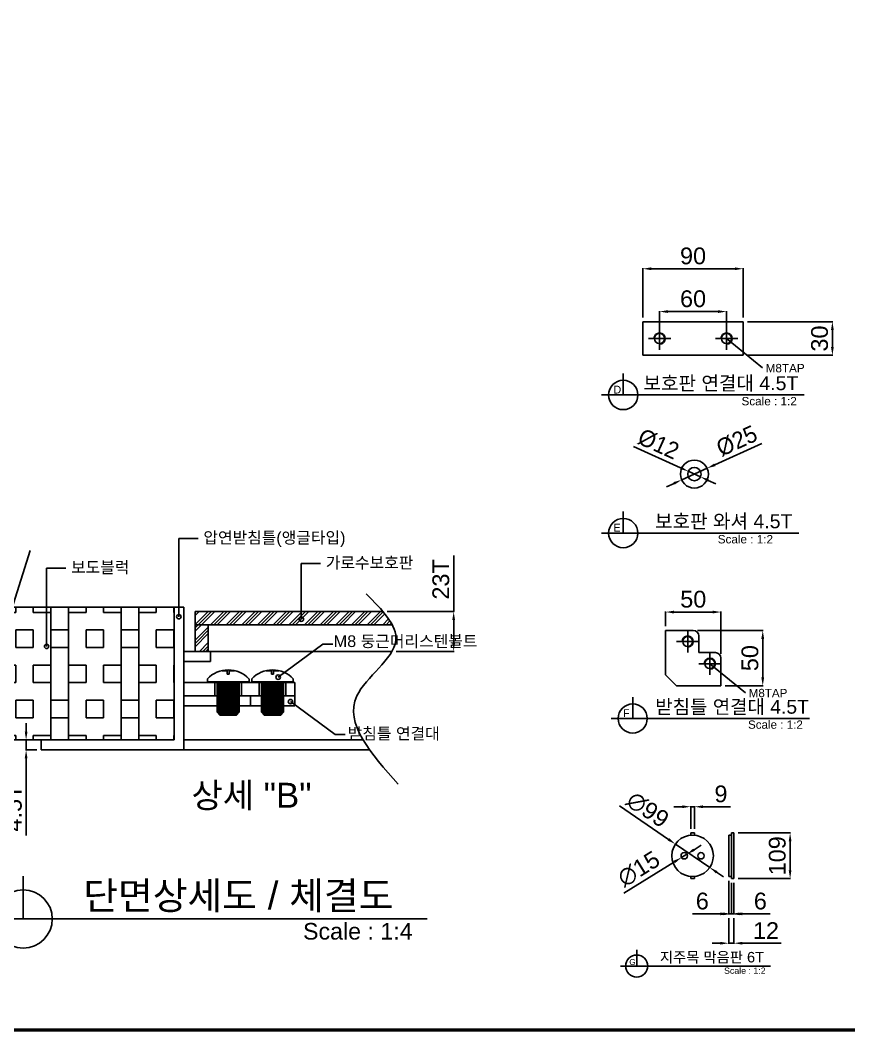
# Model space of a CAD drawing. Header units: millimetres. Extents: x 19555 to 26787, y -43327 to -38213.
# Drawn here: x 23215 to 25191, y -43159 to -40747 of the extents above; entities that cross this region are included whole.
import ezdxf
from ezdxf.enums import TextEntityAlignment as Align

# ---------------------------------------------------------------- set-up
doc = ezdxf.new("R2010")
doc.units = ezdxf.units.MM
doc.layers.add('LAYOUT', color=7, linetype='Continuous')
doc.layers.add('TEXT', color=7, linetype='Continuous')
doc.styles.get("Standard").update_dxf_attribs({"font": 'arial.ttf'})
doc.dimstyles.new('ISO-25', dxfattribs={"dimtxt": 40, "dimasz": 20, "dimexe": 1.25, "dimexo": 10, "dimgap": 10, "dimtad": 1, "dimdec": 0, "dimtxsty": 'Standard', "dimcen": 2.5, "dimclrd": 3, "dimclre": 3, "dimclrt": 3, "dimadec": 0, "dimazin": 0, "dimtfac": 1, "dimtdec": 0, "dimtmove": 0, "dimatfit": 3, "dimfxl": 1, "dimarcsym": 0})

# ---------------------------------------------------------------- blocks, each defined once
blk = doc.blocks.new('*D5')
at = {"color": 3, "lineweight": -2, "transparency": 16777216}
for p, q in [((24699.6, -41455.7), (24699.6, -41338)), ((24719.6, -41339.3), (24919.2, -41339.3)), ((24939.2, -41455.7), (24939.2, -41338))]:
    blk.add_line(p, q, dxfattribs=at)
at = {"color": 3, "transparency": 16777216}
for points in [[(24719.6, -41336), (24719.6, -41342.6), (24699.6, -41339.3)], [(24919.2, -41336), (24919.2, -41342.6), (24939.2, -41339.3)]]:
    blk.add_solid(points, dxfattribs=at)
at = {"layer": 'Defpoints', "color": 0, "transparency": 16777216}
for p in [(24939.2, -41339.3), (24699.6, -41465.7), (24939.2, -41465.7)]:
    blk.add_point(p, dxfattribs=at)
at = {"color": 3, "transparency": 16777216, "insert": (24819.4, -41308.9), "char_height": 40, "attachment_point": 5}
blk.add_mtext('90', dxfattribs=at)
blk = doc.blocks.new('*D6')
at = {"color": 3, "lineweight": -2, "transparency": 16777216}
for p, q in [((24949.2, -41465.7), (25152.9, -41465.7)), ((25151.6, -41525.6), (25151.6, -41485.7)), ((24949.2, -41545.6), (25152.9, -41545.6))]:
    blk.add_line(p, q, dxfattribs=at)
at = {"color": 3, "transparency": 16777216}
for points in [[(25148.3, -41485.7), (25155, -41485.7), (25151.6, -41465.7)], [(25148.3, -41525.6), (25155, -41525.6), (25151.6, -41545.6)]]:
    blk.add_solid(points, dxfattribs=at)
at = {"layer": 'Defpoints', "color": 0, "transparency": 16777216}
for p in [(24939.2, -41465.7), (25151.6, -41465.7), (24939.2, -41545.6)]:
    blk.add_point(p, dxfattribs=at)
at = {"color": 3, "transparency": 16777216, "insert": (25121.2, -41505.7), "char_height": 40, "attachment_point": 5, "rotation": 90}
blk.add_mtext('30', dxfattribs=at)
blk = doc.blocks.new('*D7')
at = {"color": 3, "lineweight": -2, "transparency": 16777216}
for p, q in [((24983.2, -41755.9), (24871.1, -41806.9)), ((24792.3, -41842.8), (24852.9, -41815.2)), ((24774.1, -41851.1), (24755.9, -41859.4))]:
    blk.add_line(p, q, dxfattribs=at)
at = {"color": 3, "transparency": 16777216}
for points in [[(24869.7, -41803.9), (24872.5, -41810), (24852.9, -41815.2)], [(24772.7, -41848.1), (24775.5, -41854.1), (24792.3, -41842.8)]]:
    blk.add_solid(points, dxfattribs=at)
at = {"layer": 'Defpoints', "color": 0, "transparency": 16777216}
for p in [(24852.9, -41815.2), (24792.3, -41842.8)]:
    blk.add_point(p, dxfattribs=at)
at = {"color": 3, "transparency": 16777216, "insert": (24923.8, -41750), "char_height": 40, "attachment_point": 5, "rotation": 24.4839}
blk.add_mtext('{\\fMS PGothic|b0|i0|c129|p34;%%C25}', dxfattribs=at)
blk = doc.blocks.new('*D8')
at = {"color": 3, "lineweight": -2, "transparency": 16777216}
for p, q in [((24677.6, -41763.4), (24789.8, -41814.2)), ((24837.2, -41835.6), (24808.1, -41822.4)), ((24855.4, -41843.9), (24873.6, -41852.1))]:
    blk.add_line(p, q, dxfattribs=at)
at = {"color": 3, "transparency": 16777216}
for points in [[(24791.2, -41811.2), (24788.5, -41817.2), (24808.1, -41822.4)], [(24856.8, -41840.8), (24854, -41846.9), (24837.2, -41835.6)]]:
    blk.add_solid(points, dxfattribs=at)
at = {"layer": 'Defpoints', "color": 0, "transparency": 16777216}
for p in [(24808.1, -41822.4), (24837.2, -41835.6)]:
    blk.add_point(p, dxfattribs=at)
at = {"color": 3, "transparency": 16777216, "insert": (24737, -41757.4), "char_height": 40, "attachment_point": 5, "rotation": 335.6577}
blk.add_mtext('{\\fMS PGothic|b0|i0|c129|p34;%%C12}', dxfattribs=at)
blk = doc.blocks.new('*D9')
at = {"color": 3, "lineweight": -2, "transparency": 16777216}
for p, q in [((24739.5, -41495.7), (24739.5, -41440.1)), ((24759.5, -41441.4), (24879.3, -41441.4)), ((24899.3, -41495.7), (24899.3, -41440.1))]:
    blk.add_line(p, q, dxfattribs=at)
at = {"color": 3, "transparency": 16777216}
for points in [[(24759.5, -41438.1), (24759.5, -41444.7), (24739.5, -41441.4)], [(24879.3, -41438.1), (24879.3, -41444.7), (24899.3, -41441.4)]]:
    blk.add_solid(points, dxfattribs=at)
at = {"layer": 'Defpoints', "color": 0, "transparency": 16777216}
for p in [(24899.3, -41441.4), (24739.5, -41505.7), (24899.3, -41505.7)]:
    blk.add_point(p, dxfattribs=at)
at = {"color": 3, "transparency": 16777216, "insert": (24819.4, -41411), "char_height": 40, "attachment_point": 5}
blk.add_mtext('60', dxfattribs=at)
blk = doc.blocks.new('*D16')
at = {"color": 3, "lineweight": -2, "transparency": 16777216}
for p, q in [((16880.3, -24788.6), (16997.3, -24868.4)), ((17095.6, -24935.4), (17013.8, -24879.6)), ((17112.1, -24946.7), (17128.6, -24958))]:
    blk.add_line(p, q, dxfattribs=at)
at = {"color": 3, "transparency": 16777216}
for points in [[(16999.2, -24865.6), (16995.4, -24871.1), (17013.8, -24879.6)], [(17114, -24944), (17110.2, -24949.5), (17095.6, -24935.4)]]:
    blk.add_solid(points, dxfattribs=at)
at = {"layer": 'Defpoints', "color": 0, "transparency": 16777216}
for p in [(17013.8, -24879.6), (17095.6, -24935.4)]:
    blk.add_point(p, dxfattribs=at)
at = {"color": 3, "transparency": 16777216, "insert": (16947.7, -24797.7), "char_height": 40, "attachment_point": 5, "rotation": 325.6971}
blk.add_mtext('∅99', dxfattribs=at)
blk = doc.blocks.new('*D17')
at = {"color": 3, "lineweight": -2, "transparency": 16777216}
for p, q in [((17058.1, -24893.1), (17075.1, -24882.5)), ((17041.1, -24903.6), (17028.3, -24911.5)), ((16890.7, -24996.7), (17011.3, -24922))]:
    blk.add_line(p, q, dxfattribs=at)
at = {"color": 3, "transparency": 16777216}
for points in [[(17056.3, -24890.2), (17059.8, -24895.9), (17041.1, -24903.6)], [(17009.6, -24919.2), (17013.1, -24924.8), (17028.3, -24911.5)]]:
    blk.add_solid(points, dxfattribs=at)
at = {"layer": 'Defpoints', "color": 0, "transparency": 16777216}
for p in [(17028.3, -24911.5), (17041.1, -24903.6)]:
    blk.add_point(p, dxfattribs=at)
at = {"color": 3, "transparency": 16777216, "insert": (16926.5, -24938.8), "char_height": 40, "attachment_point": 5, "rotation": 31.7725}
blk.add_mtext('∅15', dxfattribs=at)
blk = doc.blocks.new('*D18')
at = {"color": 3, "lineweight": -2, "transparency": 16777216}
for p, q in [((17030.2, -24790.5), (17010.2, -24790.5)), ((17050.2, -24843), (17050.2, -24789.2)), ((17050.2, -24790.5), (17059.2, -24790.5)), ((17059.2, -24843), (17059.2, -24789.2)), ((17079.2, -24790.5), (17145.5, -24790.5))]:
    blk.add_line(p, q, dxfattribs=at)
at = {"color": 3, "transparency": 16777216}
for points in [[(17030.2, -24787.2), (17030.2, -24793.8), (17050.2, -24790.5)], [(17079.2, -24787.2), (17079.2, -24793.8), (17059.2, -24790.5)]]:
    blk.add_solid(points, dxfattribs=at)
at = {"layer": 'Defpoints', "color": 0, "transparency": 16777216}
for p in [(17059.2, -24790.5), (17050.2, -24853), (17059.2, -24853)]:
    blk.add_point(p, dxfattribs=at)
at = {"color": 3, "transparency": 16777216, "insert": (17122.4, -24760.1), "char_height": 40, "attachment_point": 5}
blk.add_mtext('9', dxfattribs=at)
blk = doc.blocks.new('*D19')
at = {"color": 3, "lineweight": -2, "transparency": 16777216}
for p, q in [((17163.1, -24853), (17288.5, -24853)), ((17287.2, -24873), (17287.2, -24942)), ((17163.1, -24962), (17288.5, -24962))]:
    blk.add_line(p, q, dxfattribs=at)
at = {"color": 3, "transparency": 16777216}
for points in [[(17283.9, -24873), (17290.5, -24873), (17287.2, -24853)], [(17283.9, -24942), (17290.5, -24942), (17287.2, -24962)]]:
    blk.add_solid(points, dxfattribs=at)
at = {"layer": 'Defpoints', "color": 0, "transparency": 16777216}
for p in [(17153.1, -24853), (17153.1, -24962), (17287.2, -24962)]:
    blk.add_point(p, dxfattribs=at)
at = {"color": 3, "transparency": 16777216, "insert": (17256.8, -24907.5), "char_height": 40, "attachment_point": 5, "rotation": 90}
blk.add_mtext('109', dxfattribs=at)
blk = doc.blocks.new('*D20')
at = {"color": 3, "lineweight": -2, "transparency": 16777216}
for p, q in [((17147.1, -24972), (17147.1, -25047.3)), ((17153.1, -24972), (17153.1, -25047.3)), ((17127.1, -25046), (17107.1, -25046)), ((17147.1, -25046), (17153.1, -25046)), ((17173.1, -25046), (17239.5, -25046))]:
    blk.add_line(p, q, dxfattribs=at)
at = {"color": 3, "transparency": 16777216}
for points in [[(17127.1, -25042.7), (17127.1, -25049.3), (17147.1, -25046)], [(17173.1, -25042.7), (17173.1, -25049.3), (17153.1, -25046)]]:
    blk.add_solid(points, dxfattribs=at)
at = {"layer": 'Defpoints', "color": 0, "transparency": 16777216}
for p in [(17147.1, -24962), (17153.1, -24962), (17153.1, -25046)]:
    blk.add_point(p, dxfattribs=at)
at = {"color": 3, "transparency": 16777216, "insert": (17216.3, -25015.6), "char_height": 40, "attachment_point": 5}
blk.add_mtext('6', dxfattribs=at)
blk = doc.blocks.new('*D21')
at = {"color": 3, "lineweight": -2, "transparency": 16777216}
for p, q in [((17141.1, -24967), (17141.1, -25047.3)), ((17147.1, -24972), (17147.1, -25047.3)), ((17121.1, -25046), (17054.7, -25046)), ((17147.1, -25046), (17141.1, -25046)), ((17167.1, -25046), (17187.1, -25046))]:
    blk.add_line(p, q, dxfattribs=at)
at = {"color": 3, "transparency": 16777216}
for points in [[(17121.1, -25042.7), (17121.1, -25049.3), (17141.1, -25046)], [(17167.1, -25042.7), (17167.1, -25049.3), (17147.1, -25046)]]:
    blk.add_solid(points, dxfattribs=at)
at = {"layer": 'Defpoints', "color": 0, "transparency": 16777216}
for p in [(17141.1, -24957), (17147.1, -24962), (17141.1, -25046)]:
    blk.add_point(p, dxfattribs=at)
at = {"color": 3, "transparency": 16777216, "insert": (17077.9, -25015.6), "char_height": 40, "attachment_point": 5}
blk.add_mtext('6', dxfattribs=at)
blk = doc.blocks.new('*D22')
at = {"color": 3, "lineweight": -2, "transparency": 16777216}
for p, q in [((17141.1, -25056), (17141.1, -25117.3)), ((17153.1, -25056), (17153.1, -25117.3)), ((17121.1, -25116), (17101.1, -25116)), ((17141.1, -25116), (17153.1, -25116)), ((17173.1, -25116), (17266.2, -25116))]:
    blk.add_line(p, q, dxfattribs=at)
at = {"color": 3, "transparency": 16777216}
for points in [[(17121.1, -25112.7), (17121.1, -25119.3), (17141.1, -25116)], [(17173.1, -25112.7), (17173.1, -25119.3), (17153.1, -25116)]]:
    blk.add_solid(points, dxfattribs=at)
at = {"layer": 'Defpoints', "color": 0, "transparency": 16777216}
for p in [(17141.1, -25046), (17153.1, -25046), (17153.1, -25116)]:
    blk.add_point(p, dxfattribs=at)
at = {"color": 3, "transparency": 16777216, "insert": (17229.7, -25085.9), "char_height": 40, "attachment_point": 5}
blk.add_mtext('12', dxfattribs=at)
blk = doc.blocks.new('A$C600E4CCD')
for p, q in [((0, 6), (0, 0)), ((50, 6), (0, 6)), ((50, 6), (50, 0)), ((50, 0), (0, 0))]:
    blk.add_line(p, q)
at = {"color": 2}
for p, q in [((14, 6), (14, 0)), ((26, 6), (26, 0)), ((34, 6), (34, 0)), ((46, 6), (46, 0))]:
    blk.add_line(p, q, dxfattribs=at)
blk = doc.blocks.new('A$C5731754A')
at = {"color": 1}
for p, q in [((-11.2, 19.7), (-11.2, 20.5)), ((-1.9, 19.7), (-11.2, 19.7)), ((-1.9, 19.7), (-1.9, 14.1)), ((1.9, 19.7), (1.9, 14.1)), ((1.9, 19.7), (11.2, 19.7)), ((11.2, 19.7), (11.2, 20.5)), ((-37.5, 0), (-37.5, 5.7)), ((-37.5, 0), (37.5, 0)), ((-20, 0), (-20, -55)), ((-20, 0), (20, 0)), ((-1.9, 14.1), (1.9, 14.1)), ((20, -55), (20, 0)), ((37.5, 0), (37.5, 5.7)), ((-20, -2.5), (20, -2.5)), ((-20, -5), (20, -5)), ((-20, -7.5), (20, -7.5)), ((-20, -7.5), (20, -7.5)), ((-20, -10), (20, -10)), ((-20, -12.5), (20, -12.5)), ((-20, -12.5), (20, -12.5)), ((-20, -15), (20, -15)), ((-20, -17.5), (20, -17.5)), ((-20, -17.5), (20, -17.5)), ((-20, -20), (20, -20)), ((-20, -22.5), (20, -22.5)), ((-20, -22.5), (20, -22.5)), ((-20, -25), (20, -25)), ((-20, -27.5), (20, -27.5)), ((-20, -27.5), (20, -27.5)), ((-20, -30), (20, -30)), ((-20, -32.5), (20, -32.5)), ((-20, -35), (20, -35)), ((-20, -37.5), (20, -37.5)), ((-20, -40), (20, -40)), ((-20, -42.5), (20, -42.5)), ((-20, -45), (20, -45)), ((-20, -47.5), (20, -47.5)), ((-20, -50), (20, -50)), ((-20, -52.5), (20, -52.5)), ((-15, -60), (-20, -55)), ((-20, -55), (20, -55)), ((-17.5, -57.5), (17.5, -57.5)), ((-15, -60), (15, -60)), ((20, -55), (15, -60))]:
    blk.add_line(p, q, dxfattribs=at)
blk.add_arc((0, -30.4), 52, 43.8928, 136.1072, dxfattribs=at)
blk = doc.blocks.new('A$C723E4715')
blk.add_blockref('A$C5731754A', (0, 48))
blk = doc.blocks.new('*D45')
at = {"color": 3, "lineweight": -2, "transparency": 16777216}
for p, q in [((1097.1, 295), (1097.1, 330.1)), ((1117.1, 328.9), (1209.1, 328.9)), ((1229.1, 229), (1229.1, 330.1))]:
    blk.add_line(p, q, dxfattribs=at)
at = {"color": 3, "transparency": 16777216}
for points in [[(1117.1, 332.2), (1117.1, 325.5), (1097.1, 328.9)], [(1209.1, 325.5), (1209.1, 332.2), (1229.1, 328.9)]]:
    blk.add_solid(points, dxfattribs=at)
at = {"layer": 'Defpoints', "color": 0, "transparency": 16777216}
for p in [(1229.1, 328.9), (1097.1, 285), (1229.1, 219)]:
    blk.add_point(p, dxfattribs=at)
at = {"color": 3, "transparency": 16777216, "insert": (1163.1, 359.3), "char_height": 40, "attachment_point": 5}
blk.add_mtext('50', dxfattribs=at)
blk = doc.blocks.new('*D46')
at = {"color": 3, "lineweight": -2, "transparency": 16777216}
for p, q in [((1173.1, 285), (1330, 285)), ((1328.8, 173), (1328.8, 265)), ((1239.1, 153), (1330, 153))]:
    blk.add_line(p, q, dxfattribs=at)
at = {"color": 3, "transparency": 16777216}
for points in [[(1332.1, 265), (1325.4, 265), (1328.8, 285)], [(1325.4, 173), (1332.1, 173), (1328.8, 153)]]:
    blk.add_solid(points, dxfattribs=at)
at = {"layer": 'Defpoints', "color": 0, "transparency": 16777216}
for p in [(1163.1, 285), (1328.8, 285), (1229.1, 153)]:
    blk.add_point(p, dxfattribs=at)
at = {"color": 3, "transparency": 16777216, "insert": (1298.4, 219), "char_height": 40, "attachment_point": 5, "rotation": 90}
blk.add_mtext('50', dxfattribs=at)
blk = doc.blocks.new('*D47')
at = {"color": 3, "lineweight": -2, "transparency": 16777216}
for p, q in [((-427.5, 43.8), (-427.5, 63.8)), ((-401.7, 23.8), (-428.8, 23.8)), ((-401.7, 0), (-428.8, 0)), ((-427.5, 0), (-427.5, 23.8)), ((-427.5, -20), (-427.5, -203.6))]:
    blk.add_line(p, q, dxfattribs=at)
at = {"color": 3, "transparency": 16777216}
for points in [[(-430.8, 43.8), (-424.2, 43.8), (-427.5, 23.8)], [(-424.2, -20), (-430.8, -20), (-427.5, 0)]]:
    blk.add_solid(points, dxfattribs=at)
at = {"layer": 'Defpoints', "color": 0, "transparency": 16777216}
for p in [(-427.5, 23.8), (-391.7, 23.8), (-391.7, 0)]:
    blk.add_point(p, dxfattribs=at)
at = {"color": 3, "transparency": 16777216, "insert": (-457.8, -138.6), "char_height": 40, "attachment_point": 5, "rotation": 90}
blk.add_mtext('4.5T', dxfattribs=at)
blk = doc.blocks.new('*D48')
at = {"color": 3, "lineweight": -2, "transparency": 16777216}
for p, q in [((591.9, 330), (591.9, 463.5)), ((433.2, 330), (593.1, 330)), ((591.9, 255), (591.9, 310)), ((454.7, 235), (593.1, 235))]:
    blk.add_line(p, q, dxfattribs=at)
at = {"color": 3, "transparency": 16777216}
for points in [[(595.2, 310), (588.5, 310), (591.9, 330)], [(588.5, 255), (595.2, 255), (591.9, 235)]]:
    blk.add_solid(points, dxfattribs=at)
at = {"layer": 'Defpoints', "color": 0, "transparency": 16777216}
for p in [(423.2, 330), (591.9, 330), (444.7, 235)]:
    blk.add_point(p, dxfattribs=at)
at = {"color": 3, "transparency": 16777216, "insert": (561.4, 406.8), "char_height": 40, "attachment_point": 5, "rotation": 90}
blk.add_mtext('23T', dxfattribs=at)
blk = doc.blocks.new('A$C25B221E0')
at = {"color": 1}
for p, q in [((0, -26.4), (0, 26.4)), ((-26.4, 0), (26.4, 0))]:
    blk.add_line(p, q, dxfattribs=at)
blk.add_line((0, 0), (85.3, -69.6))
blk.add_circle((0, 0), 11.9)
at = {"color": 4}
blk.add_arc((0, 0), 13.2, 270, 180, dxfattribs=at)
blk.add_text('M8TAP', height=19.8).set_placement((92.6, -79.9))
blk = doc.blocks.new('A$C2C0F6B7D')
for p, q in [((0, 109), (-9, 109)), ((-9, 103.8), (-9, 109)), ((0, 103.8), (0, 109)), ((81.9, 104), (87.9, 104)), ((81.9, 104), (81.9, 5)), ((87.9, 109), (93.9, 109)), ((87.9, 109), (87.9, 0)), ((93.9, 109), (93.9, 0)), ((-9, 0), (-9, 5.2)), ((0, 0), (-9, 0)), ((0, 0), (0, 5.2)), ((81.9, 5), (87.9, 5)), ((87.9, 0), (93.9, 0)), ((-137.7, -208.4), (-137.7, -169.6)), ((181.4, -208.4), (-176.5, -208.4))]:
    blk.add_line(p, q)
for centre, radius in [((-4.5, 54.5), 49.5), ((-24.5, 54.5), 7.5), ((15.5, 54.5), 7.5), ((-137.7, -208.4), 26.3)]:
    blk.add_circle(centre, radius)
blk.add_text('G', height=14).set_placement((-155.4, -205.8))
at = {"layer": 'TEXT'}
blk.add_text('지주목 막음판 6T', height=25, dxfattribs=at).set_placement((41.8, -199.8), align=Align.CENTER)
blk.add_text('Scale : 1:2', height=15, dxfattribs=at).set_placement((70.6, -227))
for p1, p2, picture, middle in [((36.4, 26.6), (-45.4, 82.4), '*D16', (-111.5, 164.3)), ((-18.1, 58.4), (-30.9, 50.6), '*D17', (-132.7, 23.3))]:
    dim = blk.add_diameter_dim_2p(p1=p1, p2=p2, dimstyle='ISO-25')
    dim.commit()
    dim.dimension.update_dxf_attribs({"geometry": picture, "text_midpoint": middle, "insert": (-17059.2, 24962)})
for base, p1, p2, picture, middle in [((0, 171.5), (-9, 109), (0, 109), '*D18', (63.2, 202)), ((81.9, -84), (87.9, 0), (81.9, 5), '*D21', (18.7, -53.5)), ((93.9, -84), (87.9, 0), (93.9, 0), '*D20', (157.1, -53.5)), ((93.9, -154), (81.9, -84), (93.9, -84), '*D22', (170.5, -123.9))]:
    dim = blk.add_linear_dim(base=base, p1=p1, p2=p2, dimstyle='ISO-25')
    dim.commit()
    dim.dimension.update_dxf_attribs({"geometry": picture, "text_midpoint": middle, "insert": (-17059.2, 24962)})
dim = blk.add_linear_dim(base=(228, 0), p1=(93.9, 109), p2=(93.9, 0), angle=90, dimstyle='ISO-25')
dim.commit()
dim.dimension.update_dxf_attribs({"geometry": '*D19', "text_midpoint": (197.6, 54.5), "insert": (-17059.2, 24962)})
blk = doc.blocks.new('A$C67596382')
h = blk.add_hatch()
h.set_pattern_fill('BOX', color=256, scale=6.6)
h.set_pattern_definition([(90, (-16107.26, -584.12), (-167.64, 1e-14), []), (90, (-16065.35, -584.12), (-167.64, 1e-14), []), (0, (-16107.26, -584.12), (0, 167.64), [-41.91, 41.91]), (0, (-16107.26, -542.2), (0, 167.64), [-41.91, 41.91]), (0, (-16107.26, -500.3), (0, 167.64), [41.91, -41.91]), (0, (-16107.26, -458.39), (0, 167.64), [41.91, -41.91]), (90, (-16023.44, -584.12), (-167.64, 1e-14), [41.91, -41.91]), (90, (-15981.53, -584.12), (-167.64, 1e-14), [41.91, -41.91])])
h.paths.add_polyline_path([(-384, 247, -0.414214), (-378.7, 252.3), (-378.7, 340.6), (-460.5, 340.6), (-560.8, 23.8), (-74.9, 23.8), (-74.9, 340.6), (-378.7, 340.6), (-378.7, 252.3, -0.414214), (-373.4, 247, -1)])
for p, q in [((-63.3, 317.7), (-63.3, 504)), ((-63.3, 504), (-17.4, 504)), ((-591.5, -73.2), (-417.8, 475.5)), ((228.6, 312), (228.6, 444.3)), ((228.6, 444.3), (274.6, 444.3)), ((-378.7, 247), (-378.7, 433.3)), ((-378.7, 433.3), (-332.8, 433.3)), ((-74.9, 340.6), (-460.5, 340.6)), ((-74.9, 340.6), (-51.2, 340.6)), ((-74.9, 340.6), (-74.9, 23.8)), ((-51.2, 340.6), (-51.2, 0)), ((1097.1, 285), (1097.1, 179.4)), ((1097.1, 285), (1163.1, 285)), ((1176.3, 271.8), (1176.3, 232.2)), ((173.4, 173.5), (279.9, 252)), ((279.9, 252), (303.9, 252)), ((-51.2, 235), (12.2, 235)), ((12.2, 235), (12.2, 211.2)), ((1176.3, 232.2), (1215.9, 232.2)), ((1229.1, 219), (1229.1, 153)), ((-51.2, 211.2), (12.2, 211.2)), ((1123.5, 153), (1097.1, 179.4)), ((1123.5, 153), (1229.1, 153)), ((-51.2, 129.4), (107.2, 129.4)), ((107.2, 129.4), (107.2, 105.6)), ((212.8, 129.4), (212.8, 105.6)), ((1018.8, 75.1), (1018.8, 126.3)), ((-51.2, 105.6), (212.8, 105.6)), ((202.8, 115.3), (309.4, 36.8)), ((1440, 75.1), (967.6, 75.1)), ((309.4, 36.8), (333.4, 36.8)), ((-74.9, 23.8), (-560.8, 23.8)), ((-391.7, 0), (-391.7, 23.8)), ((391.7, 0), (-391.7, 0)), ((-434.5, -403.1), (-434.5, -300.7)), ((528.3, -403.1), (-536.9, -403.1))]:
    blk.add_line(p, q)
at = {"color": 2, "linetype": 'Continuous'}
for p, q in [((-24.8, 298.9), (6.4, 330)), ((-24.8, 328.3), (-23, 330)), ((-24.8, 320.3), (-15.1, 330)), ((-17.4, 298.3), (14.3, 330)), ((-9.4, 298.3), (22.2, 330)), ((12, 298.3), (43.7, 330)), ((20, 298.3), (51.6, 330)), ((27.9, 298.3), (59.5, 330)), ((49.4, 298.3), (81, 330)), ((57.3, 298.3), (89, 330)), ((65.2, 298.3), (96.9, 330)), ((86.7, 298.3), (118.4, 330)), ((94.6, 298.3), (126.3, 330)), ((102.6, 298.3), (134.2, 330)), ((124.1, 298.3), (155.7, 330)), ((131.9, 298.3), (163.6, 330)), ((139.9, 298.3), (171.5, 330)), ((161.4, 298.3), (193, 330)), ((169.3, 298.3), (201, 330)), ((177.2, 298.3), (208.9, 330)), ((198.7, 298.3), (230.4, 330)), ((206.6, 298.3), (238.3, 330)), ((214.6, 298.3), (246.2, 330)), ((236.1, 298.3), (267.7, 330)), ((244, 298.3), (275.6, 330)), ((251.9, 298.3), (283.6, 330)), ((273.4, 298.3), (305.1, 330)), ((281.3, 298.3), (313, 330)), ((289.2, 298.3), (320.9, 330)), ((310.7, 298.3), (342.4, 330)), ((318.6, 298.3), (350.3, 330)), ((326.6, 298.3), (358.2, 330)), ((348.1, 298.3), (379.7, 330)), ((356, 298.3), (387.6, 330)), ((363.9, 298.3), (395.6, 330)), ((385.4, 298.3), (417.1, 330)), ((393.3, 298.3), (424, 329.1)), ((401.2, 298.3), (427.6, 324.7)), ((-24.8, 290.9), (-17.4, 298.3)), ((-24.8, 283), (-9.5, 298.3)), ((-24.8, 261.5), (6.9, 293.2)), ((-17.4, 298.3), (-17.4, 298.3)), ((-9.5, 298.3), (-9.4, 298.3)), ((12, 298.3), (12, 298.3)), ((19.9, 298.3), (20, 298.3)), ((27.9, 298.3), (27.9, 298.3)), ((49.4, 298.3), (49.4, 298.3)), ((57.3, 298.3), (57.3, 298.3)), ((65.2, 298.3), (65.2, 298.3)), ((86.7, 298.3), (86.7, 298.3)), ((94.6, 298.3), (94.6, 298.3)), ((102.5, 298.3), (102.6, 298.3)), ((124, 298.3), (124.1, 298.3)), ((139.9, 298.3), (139.9, 298.3)), ((161.4, 298.3), (161.4, 298.3)), ((169.3, 298.3), (169.3, 298.3)), ((177.2, 298.3), (177.2, 298.3)), ((198.7, 298.3), (198.7, 298.3)), ((206.6, 298.3), (206.6, 298.3)), ((214.5, 298.3), (214.6, 298.3)), ((236, 298.3), (236.1, 298.3)), ((244, 298.3), (244, 298.3)), ((251.9, 298.3), (251.9, 298.3)), ((273.4, 298.3), (273.4, 298.3)), ((281.3, 298.3), (281.3, 298.3)), ((289.2, 298.3), (289.2, 298.3)), ((310.7, 298.3), (310.7, 298.3)), ((318.6, 298.3), (318.6, 298.3)), ((326.5, 298.3), (326.6, 298.3)), ((348, 298.3), (348.1, 298.3)), ((356, 298.3), (356, 298.3)), ((385.4, 298.3), (385.4, 298.3)), ((393.3, 298.3), (393.3, 298.3)), ((401.2, 298.3), (401.2, 298.3)), ((422.7, 298.3), (436.8, 312.4)), ((422.7, 298.3), (422.7, 298.3)), ((430.6, 298.3), (430.7, 298.3)), ((430.7, 298.3), (439.9, 307.6)), ((438.6, 298.3), (442.9, 302.7)), ((438.6, 298.3), (438.6, 298.3)), ((-24.8, 245.7), (6.9, 277.4)), ((-17.4, 261), (6.9, 285.3)), ((-24.8, 253.6), (-17.4, 261)), ((-14, 235), (6.9, 255.9)), ((-6.1, 235), (6.9, 247.9)), ((1.8, 235), (6.9, 240))]:
    blk.add_line(p, q, dxfattribs=at)
at = {"color": 2}
for p, q in [((-24.8, 330), (-24.8, 235)), ((423.2, 330), (-24.8, 330)), ((445.3, 298.3), (-24.8, 298.3)), ((6.9, 298.3), (6.9, 235)), ((444.7, 235), (-24.8, 235)), ((30.7, 129.4), (30.7, 105.6)), ((78.2, 129.4), (78.2, 105.6)), ((136.3, 129.4), (136.3, 105.6)), ((183.8, 129.4), (183.8, 105.6)), ((-51.2, 23.8), (376.1, 23.8))]:
    blk.add_line(p, q, dxfattribs=at)
at = {"color": 1}
for p, q in [((1149.9, 232.2), (1149.9, 285)), ((1123.5, 258.6), (1176.3, 258.6))]:
    blk.add_line(p, q, dxfattribs=at)
at = {"color": 4}
for p, q in [((28, 129.4), (28, 105.6)), ((80.8, 129.4), (80.8, 105.6)), ((133.6, 129.4), (133.6, 105.6)), ((186.4, 129.4), (186.4, 105.6))]:
    blk.add_line(p, q, dxfattribs=at)
for centre, radius in [((-63.3, 317.7), 5.3), ((228.6, 312), 5.3), ((1149.9, 258.6), 11.9), ((-378.7, 247), 5.3), ((173.4, 173.5), 5.3), ((202.8, 115.3), 5.3), ((1018.8, 75.1), 34.7), ((-434.5, -403.1), 69.4)]:
    blk.add_circle(centre, radius)
blk.add_arc((1149.9, 258.6), 13.2, 270, 180, dxfattribs=at)
for centre in [(1163.1, 271.8), (1215.9, 219)]:
    blk.add_arc(centre, 13.2, 0, 90)
blk.add_spline([(383.2, 372.4), (454, 260.8), (360.9, 128.8), (459.6, -81.4)], degree=3)
blk.add_blockref('A$C25B221E0', (1202.7, 205.8))
for name, p, xscale, yscale, zscale in [('A$C723E4715', (54.4, 99), -1.32, 1.32, 1.32), ('A$C723E4715', (160, 99), 1.32, 1.32, 1.32), ('A$C600E4CCD', (-51.2, 129.4), 5.28, 5.28, 5.28)]:
    blk.add_blockref(name, p, dxfattribs=dict(xscale=xscale, yscale=yscale, zscale=zscale))
for s, height, p in [('압연받침틀(앵글타입)', 27.72, (-4.9, 492.5)), ('가로수보호판', 27.72, (287, 432.8)), ('보도블럭', 27.72, (-320.4, 421.8)), ('M8 둥근머리스텐볼트', 27.72, (305.7, 245.5)), ('F', 18.5, (995.5, 78.5)), ('받침틀 연결대', 27.72, (339.2, 25.4))]:
    blk.add_text(s, height=height).set_placement(p)
blk.add_text('상세 "B"', height=59.4, dxfattribs=at).set_placement((-33.3, -137.7))
at = {"layer": 'TEXT'}
for s, height, p in [('받침틀 연결대 4.5T', 33, (1255.7, 86.5)), ('단면상세도 / 체결도', 66, (78.5, -380.3))]:
    blk.add_text(s, height=height, dxfattribs=at).set_placement(p, align=Align.CENTER)
for s, height, p in [('Scale : 1:2', 19.8, (1293.7, 50.6)), ('Scale : 1:4', 39.6, (232.7, -452.2))]:
    blk.add_text(s, height=height, dxfattribs=at).set_placement(p)
dim = blk.add_linear_dim(base=(591.9, 330), p1=(444.7, 235), p2=(423.2, 330), angle=90, text='23T', dimstyle='ISO-25', override={"dimtxsty": 'Standard'})
dim.commit()
dim.dimension.update_dxf_attribs({"geometry": '*D48', "text_midpoint": (561.4, 406.8)})
dim = blk.add_linear_dim(base=(1229.1, 328.9), p1=(1097.1, 285), p2=(1229.1, 219), text='50', dimstyle='ISO-25')
dim.commit()
dim.dimension.update_dxf_attribs({"geometry": '*D45', "text_midpoint": (1163.1, 359.3)})
dim = blk.add_linear_dim(base=(1328.8, 285), p1=(1229.1, 153), p2=(1163.1, 285), angle=90, text='50', dimstyle='ISO-25')
dim.commit()
dim.dimension.update_dxf_attribs({"geometry": '*D46', "text_midpoint": (1298.4, 219)})
dim = blk.add_linear_dim(base=(-427.5, 23.8), p1=(-391.7, 0), p2=(-391.7, 23.8), angle=90, text='4.5T', dimstyle='ISO-25')
dim.commit()
dim.dimension.update_dxf_attribs({"geometry": '*D47', "text_midpoint": (-427.5, -138.6), "dimtype": 160})

msp = doc.modelspace()

# ---------------------------------------------------------------- linework, layer by layer
for p, q in [((24699.6, -41465.7), (24699.6, -41545.6)), ((24699.6, -41465.7), (24939.2, -41465.7)), ((24939.2, -41465.7), (24939.2, -41545.6)), ((24899.3, -41505.7), (24985.3, -41575.8)), ((24699.6, -41545.6), (24939.2, -41545.6)), ((24652.9, -41640.3), (24652.9, -41588.7)), ((25084, -41640.3), (24601.3, -41640.3)), ((24652.9, -41969.6), (24652.9, -41917.9)), ((25071.3, -41969.6), (24601.3, -41969.6))]:
    msp.add_line(p, q)
at = {"color": 1}
for p, q in [((24739.5, -41532.3), (24739.5, -41479)), ((24899.3, -41532.3), (24899.3, -41479)), ((24712.9, -41505.7), (24766.2, -41505.7)), ((24872.6, -41505.7), (24925.9, -41505.7))]:
    msp.add_line(p, q, dxfattribs=at)
for centre, radius in [((24739.5, -41505.7), 12), ((24899.3, -41505.7), 12), ((24652.9, -41640.3), 35), ((24822.6, -41829), 33.3), ((24822.6, -41829), 16), ((24652.9, -41969.6), 35)]:
    msp.add_circle(centre, radius)
at = {"color": 4}
for centre in [(24739.5, -41505.7), (24899.3, -41505.7)]:
    msp.add_arc(centre, 13.3, 270, 180, dxfattribs=at)
at = {"layer": 'LAYOUT'}
msp.add_line((24634.7, -43154.7), (26614.8, -43154.7), dxfattribs=at)
at = {"layer": 'LAYOUT', "const_width": 8.61}
msp.add_lwpolyline([(19727.6, -43154.7), (26614.8, -43154.7), (26614.8, -38385.3), (19727.6, -38385.3)], close=True, dxfattribs=at)

# ---------------------------------------------------------------- block references
for name, p in [('A$C67596382', (23656.8, -42486.9)), ('A$C2C0F6B7D', (24822.8, -42793.8))]:
    msp.add_blockref(name, p)

# ---------------------------------------------------------------- texts
for s, height, p in [('M8TAP', 19.96, (24992.6, -41586.2)), ('D', 18.6, (24629.4, -41636.8)), ('E', 18.6, (24629.4, -41966.1))]:
    msp.add_text(s, height=height).set_placement(p)
at = {"layer": 'TEXT'}
for s, p in [('보호판 연결대 4.5T', (24885.8, -41628.8)), ('보호판 와셔 4.5T', (24892.6, -41958.1))]:
    msp.add_text(s, height=33.275, dxfattribs=at).set_placement(p, align=Align.CENTER)
for p in [(24935, -41665), (24878.3, -41994.3)]:
    msp.add_text('Scale : 1:2', height=19.965, dxfattribs=at).set_placement(p)

# ---------------------------------------------------------------- dimensions: what is measured, and where the dimension line sits
dim = msp.add_linear_dim(base=(24939.2, -41339.3), p1=(24699.6, -41465.7), p2=(24939.2, -41465.7), text='90', dimstyle='ISO-25')
dim.commit()
dim.dimension.update_dxf_attribs({"geometry": '*D5', "text_midpoint": (24819.4, -41339.3), "dimtype": 128})
dim = msp.add_linear_dim(base=(24899.3, -41441.4), p1=(24739.5, -41505.7), p2=(24899.3, -41505.7), text='60', dimstyle='ISO-25')
dim.commit()
dim.dimension.update_dxf_attribs({"geometry": '*D9', "text_midpoint": (24819.4, -41411)})
dim = msp.add_linear_dim(base=(25151.6, -41465.7), p1=(24939.2, -41545.6), p2=(24939.2, -41465.7), angle=90, text='30', dimstyle='ISO-25')
dim.commit()
dim.dimension.update_dxf_attribs({"geometry": '*D6', "text_midpoint": (25121.2, -41505.7)})
for p1, p2, text, picture, middle in [((24792.3, -41842.8), (24852.9, -41815.2), '{\\fMS PGothic|b0|i0|c129|p34;%%C25}', '*D7', (24923.8, -41750)), ((24837.2, -41835.6), (24808.1, -41822.4), '{\\fMS PGothic|b0|i0|c129|p34;%%C12}', '*D8', (24737, -41757.4))]:
    dim = msp.add_diameter_dim_2p(p1=p1, p2=p2, text=text, dimstyle='ISO-25')
    dim.commit()
    dim.dimension.update_dxf_attribs({"geometry": picture, "text_midpoint": middle})

doc.saveas('drawing.dxf')
